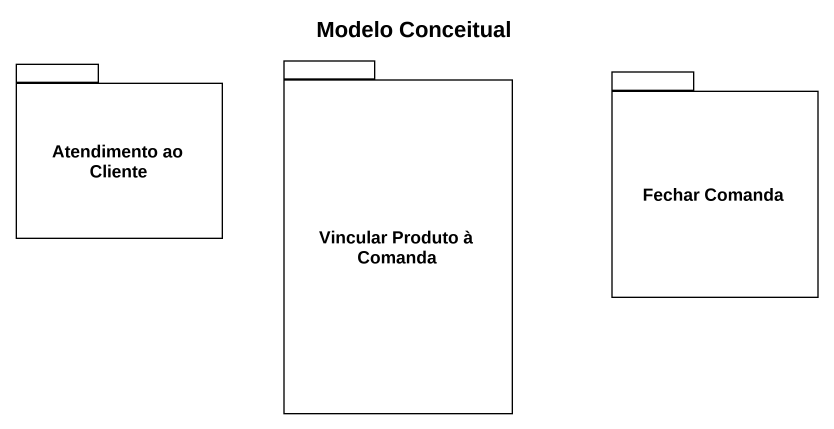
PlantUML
@startuml
title Modelo Conceitual
package "Atendimento ao Cliente" as Atendimento_ao_Cliente {
}
package "Vincular Produto à Comanda" as Vincular_Produto_à_Comanda {
}
package "Fechar Comanda" as Fechar_Comanda {
}
@enduml
